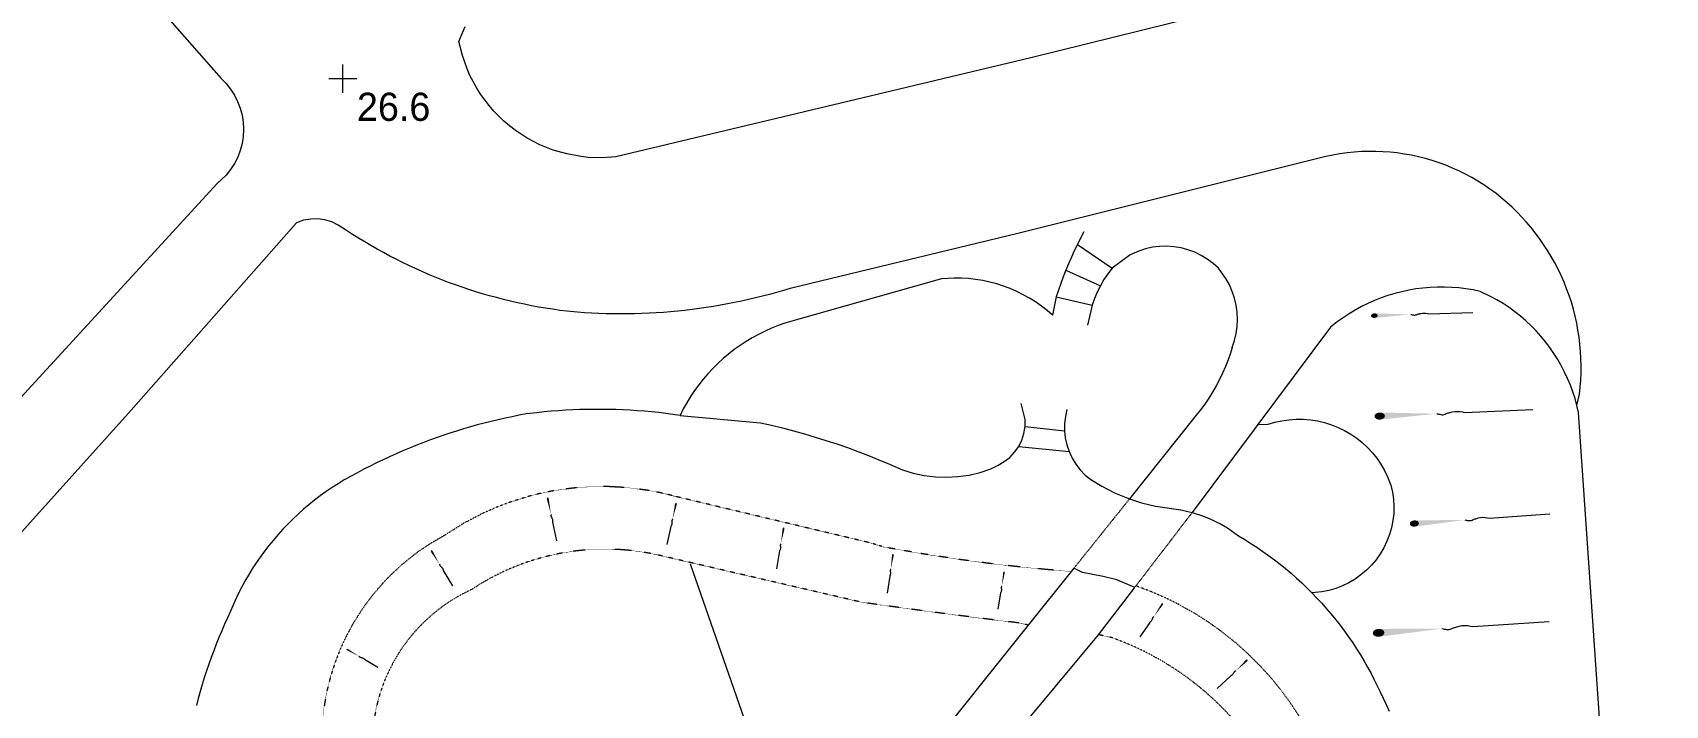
# Model space of a CAD drawing. Header units: millimetres. Extents: x 833924389 to 835767163, y 817400000 to 818811854.
# Drawn here: x 835519440 to 835577308, y 817958570 to 817982408 of the extents above; entities that cross this region are included whole.
import ezdxf
from ezdxf.enums import TextEntityAlignment as Align

# ---------------------------------------------------------------- set-up
doc = ezdxf.new("R2010")
doc.units = ezdxf.units.MM
doc.header["$LTSCALE"] = 10
doc.header["$MEASUREMENT"] = 0
doc.linetypes.add('11SW4B$1$DGN Style 5', pattern=[1.174922, 0.503538, -0.671384])
doc.layers.add('01_Base_Plan', color=5, linetype='Continuous', lineweight=5)
doc.styles.add('11SW4B$0$Style-ENGINEERING', font='ENGINEERING.shx')

# ---------------------------------------------------------------- blocks, each defined once
blk = doc.blocks.new('11SW4B$0$SPOTHT')
at = {"layer": '01_Base_Plan', "linetype": 'Continuous', "lineweight": 13}
for p, q in [((-0.5, 0), (0.5, 0)), ((0, -0.5), (0, 0.5))]:
    blk.add_line(p, q, dxfattribs=at)

msp = doc.modelspace()

# ---------------------------------------------------------------- hatches: boundary and pattern name
at = {"layer": '01_Base_Plan', "linetype": 'Continuous'}
h = msp.add_hatch(color=256, dxfattribs=at)
edge = h.paths.add_edge_path()
edge.add_ellipse((835566994, 817972379), major_axis=(119, 4), ratio=0.683333, start_angle=0, end_angle=360)
h = msp.add_hatch(color=256, dxfattribs=at)
edge = h.paths.add_edge_path()
edge.add_ellipse((835567185, 817968820), major_axis=(185, 8), ratio=0.683333, start_angle=0, end_angle=360)
h = msp.add_hatch(color=256, dxfattribs=at)
edge = h.paths.add_edge_path()
edge.add_ellipse((835537698, 817965887), major_axis=(10.4, -50.5), ratio=0.683333, start_angle=0, end_angle=360)
h = msp.add_hatch(color=256, dxfattribs=at)
edge = h.paths.add_edge_path()
edge.add_ellipse((835542239, 817965701), major_axis=(-10.8, -48.6), ratio=0.683333, start_angle=0, end_angle=360)
h = msp.add_hatch(color=256, dxfattribs=at)
edge = h.paths.add_edge_path()
edge.add_ellipse((835546054, 817964827), major_axis=(-8.6, -48.4), ratio=0.683333, start_angle=0, end_angle=360)
h = msp.add_hatch(color=256, dxfattribs=at)
edge = h.paths.add_edge_path()
edge.add_ellipse((835568413, 817965012), major_axis=(163, 12), ratio=0.683333, start_angle=0, end_angle=360)
h = msp.add_hatch(color=256, dxfattribs=at)
edge = h.paths.add_edge_path()
edge.add_ellipse((835533588, 817964021), major_axis=(25.1, -41.2), ratio=0.683333, start_angle=0, end_angle=360)
h = msp.add_hatch(color=256, dxfattribs=at)
edge = h.paths.add_edge_path()
edge.add_ellipse((835549930, 817963892), major_axis=(-7, -45.7), ratio=0.683333, start_angle=0, end_angle=360)
h = msp.add_hatch(color=256, dxfattribs=at)
edge = h.paths.add_edge_path()
edge.add_ellipse((835553868, 817963269), major_axis=(-7.3, -43.7), ratio=0.683333, start_angle=0, end_angle=360)
h = msp.add_hatch(color=256, dxfattribs=at)
edge = h.paths.add_edge_path()
edge.add_ellipse((835559473, 817962148), major_axis=(-26.7, -39.2), ratio=0.683333, start_angle=0, end_angle=360)
h = msp.add_hatch(color=256, dxfattribs=at)
edge = h.paths.add_edge_path()
edge.add_ellipse((835567143, 817961139), major_axis=(205, 14), ratio=0.683333, start_angle=0, end_angle=360)
h = msp.add_hatch(color=256, dxfattribs=at)
edge = h.paths.add_edge_path()
edge.add_ellipse((835530599, 817960542), major_axis=(36.7, -21), ratio=0.683333, start_angle=0, end_angle=360)
h = msp.add_hatch(color=256, dxfattribs=at)
edge = h.paths.add_edge_path()
edge.add_ellipse((835562465, 817960154), major_axis=(-35.2, -33.5), ratio=0.683333, start_angle=0, end_angle=360)

# ---------------------------------------------------------------- linework, layer by layer
for p, q in [((835556467, 817974899), (835557698, 817974065)), ((835558343, 817974537), (835557698, 817974065)), ((835556059, 817973986), (835557285, 817973440)), ((835555713, 817973048), (835555590, 817972397)), ((835555713, 817973048), (835556992, 817972751)), ((835556992, 817972751), (835556833, 817972046)), ((835568923, 817972443), (835570483, 817972495)), ((835565437, 817971966), (835562869, 817968527)), ((835570188, 817968946), (835572616, 817969048)), ((835554615, 817968451), (835556014, 817968300)), ((835554388, 817967743), (835556178, 817967561)), ((835571069, 817965203), (835573215, 817965358)), ((835537868, 817965065), (835538005, 817964401)), ((835542063, 817964910), (835541921, 817964270)), ((835545913, 817964039), (835545799, 817963402)), ((835533995, 817963351), (835534325, 817962809)), ((835542748, 817963582), (835545076, 817956907)), ((835549816, 817963148), (835549723, 817962547)), ((835553749, 817962557), (835553653, 817961981)), ((835559038, 817961510), (835558686, 817960994)), ((835570486, 817961361), (835573188, 817961541)), ((835531197, 817960200), (835531680, 817959924)), ((835561891, 817959609), (835561428, 817959169))]:
    msp.add_line(p, q, dxfattribs=at)
at = {"layer": '01_Base_Plan', "linetype": '11SW4B$1$DGN Style 5'}
msp.add_line((835558318, 817965886), (835556345, 817963428), dxfattribs=at)
at = {"layer": '01_Base_Plan', "linetype": 'Continuous', "flags": 128}
for points in [[(835519197, 817988663), (835526116, 817980787), (835526295, 817980607), (835526454, 817980409), (835526592, 817980196), (835526706, 817979970), (835526797, 817979733), (835526862, 817979488), (835526902, 817979237), (835526915, 817978984), (835526902, 817978731), (835526863, 817978481), (835526798, 817978235), (835526707, 817977998), (835526593, 817977772), (835526456, 817977558), (835526297, 817977360), (835525976, 817977059), (835514156, 817964185)], [(835569549, 817985164), (835554816, 817981520), (835540111, 817978002), (835539637, 817977972), (835539129, 817977988), (835538876, 817978015), (835538375, 817978108), (835537887, 817978249), (835537648, 817978338), (835537415, 817978438), (835536964, 817978674), (835536539, 817978953), (835536338, 817979108), (835536145, 817979272), (835535784, 817979630), (835535618, 817979822), (835535315, 817980229), (835535179, 817980443), (835534940, 817980891), (835534838, 817981123), (835534670, 817981602), (835534550, 817982094), (835534764, 817982631)], [(835574173, 817969193), (835574263, 817969593), (835574291, 817969845), (835574310, 817970098), (835574320, 817970352), (835574323, 817970605), (835574317, 817970859), (835574303, 817971112), (835574281, 817971365), (835574250, 817971617), (835574211, 817971867), (835574165, 817972116), (835574110, 817972364), (835574047, 817972610), (835573976, 817972853), (835573897, 817973094), (835573810, 817973333), (835573716, 817973568), (835573614, 817973801), (835573504, 817974029), (835573387, 817974255), (835573263, 817974476), (835573131, 817974693), (835572993, 817974906), (835572848, 817975114), (835572696, 817975317), (835572537, 817975516), (835572372, 817975709), (835572058, 817976045), (835571876, 817976223), (835571688, 817976394), (835571494, 817976558), (835571295, 817976716), (835571090, 817976866), (835570880, 817977009), (835570665, 817977145), (835570446, 817977273), (835570222, 817977394), (835569994, 817977506), (835569762, 817977611), (835569527, 817977707), (835569288, 817977795), (835569046, 817977875), (835568802, 817977946), (835568555, 817978008), (835568307, 817978062), (835568056, 817978107), (835567804, 817978143), (835567551, 817978171), (835567297, 817978189), (835567043, 817978199), (835566789, 817978200), (835566534, 817978192), (835566280, 817978175), (835566027, 817978149), (835565775, 817978114), (835565524, 817978071), (835565275, 817978019), (835564945, 817977935), (835554362, 817975286), (835546291, 817973341), (835546048, 817973268), (835545803, 817973197), (835545558, 817973130), (835545311, 817973066), (835545064, 817973005), (835544816, 817972947), (835544568, 817972892), (835544319, 817972840), (835544069, 817972792), (835543818, 817972746), (835543567, 817972704), (835543316, 817972665), (835543064, 817972628), (835542811, 817972596), (835542559, 817972566), (835542305, 817972539), (835542052, 817972516), (835541798, 817972496), (835541544, 817972479), (835541290, 817972465), (835541036, 817972454), (835540781, 817972447), (835540527, 817972443), (835540272, 817972441), (835540018, 817972443), (835539763, 817972449), (835539509, 817972457), (835539255, 817972469), (835539001, 817972484), (835538747, 817972502), (835538376, 817972534), (835538123, 817972567), (835537871, 817972603), (835537620, 817972642), (835537369, 817972685), (835537119, 817972732), (835536869, 817972782), (835536621, 817972835), (835536373, 817972892), (835536125, 817972953), (835535879, 817973017), (835535634, 817973084), (835535389, 817973154), (835535146, 817973228), (835534904, 817973306), (835534662, 817973387), (835534422, 817973471), (835534183, 817973558), (835533946, 817973649), (835533709, 817973743), (835533474, 817973840), (835533241, 817973941), (835533009, 817974045), (835532778, 817974152), (835532549, 817974262), (835532321, 817974376), (835532095, 817974492), (835531871, 817974612), (835531648, 817974735), (835531427, 817974861), (835531208, 817974990), (835530991, 817975122), (835530776, 817975257), (835530562, 817975395), (835530272, 817975590), (835530043, 817975700), (835529800, 817975773), (835529548, 817975808), (835529294, 817975804), (835529043, 817975760), (835528796, 817975674), (835522932, 817969033), (835516731, 817962146)], [(835556692, 817975345), (835556578, 817975123), (835556467, 817974899)], [(835556467, 817974899), (835556359, 817974674), (835556256, 817974446), (835556156, 817974217), (835556059, 817973986), (835555967, 817973754), (835555878, 817973520), (835555794, 817973285), (835555713, 817973048)], [(835561959, 817971255), (835562039, 817971496), (835562096, 817971743), (835562131, 817971994), (835562143, 817972248), (835562131, 817972501), (835562096, 817972752), (835562038, 817972999), (835561958, 817973239), (835561856, 817973472), (835561733, 817973694), (835561465, 817974058), (835561277, 817974229), (835561073, 817974381), (835560856, 817974513), (835560627, 817974624), (835560389, 817974712), (835560143, 817974778), (835559892, 817974820), (835559638, 817974837), (835559384, 817974831), (835559131, 817974801), (835558883, 817974746), (835558641, 817974669), (835558343, 817974537)], [(835557698, 817974065), (835557548, 817973865), (835557410, 817973657), (835557285, 817973440), (835557174, 817973216), (835557076, 817972986), (835556992, 817972751)], [(835555590, 817972397), (835555397, 817972562), (835555196, 817972718), (835554988, 817972863), (835554772, 817972998), (835554550, 817973122), (835554322, 817973235), (835554089, 817973336), (835553851, 817973426), (835553609, 817973503), (835553363, 817973568), (835553114, 817973621), (835552863, 817973662), (835552610, 817973690), (835552356, 817973705), (835552101, 817973708), (835551647, 817973681), (835546595, 817972250), (835546349, 817972185), (835546105, 817972110), (835545865, 817972026), (835545629, 817971932), (835545397, 817971828), (835545168, 817971715), (835544945, 817971594), (835544727, 817971463), (835544514, 817971324), (835544307, 817971176), (835544106, 817971020), (835543912, 817970856), (835543724, 817970685), (835543544, 817970506), (835543371, 817970320), (835543205, 817970127), (835543048, 817969928), (835542898, 817969722), (835542757, 817969511), (835542625, 817969294), (835542501, 817969072), (835542387, 817968845), (835542135, 817968881), (835541882, 817968913), (835541630, 817968943), (835541376, 817968969), (835541123, 817968991), (835540869, 817969011), (835540615, 817969027), (835540361, 817969040), (835540107, 817969050), (835539852, 817969056), (835539598, 817969059), (835539343, 817969059), (835539089, 817969055), (835538834, 817969049), (835538580, 817969039), (835538326, 817969026), (835538072, 817969009), (835537818, 817968989), (835537564, 817968966), (835537311, 817968940), (835536937, 817968895), (835536687, 817968849), (835536437, 817968799), (835536188, 817968747), (835535940, 817968691), (835535692, 817968632), (835535445, 817968570), (835535199, 817968505), (835534954, 817968437), (835534710, 817968365), (835534466, 817968291), (835534224, 817968213), (835533982, 817968133), (835533742, 817968049), (835533503, 817967963), (835533265, 817967873), (835533027, 817967781), (835532792, 817967685), (835532557, 817967586), (835532324, 817967485), (835532092, 817967381), (835531861, 817967273), (835531632, 817967163), (835531404, 817967050), (835531177, 817966934), (835530926, 817966801), (835530702, 817966681), (835530481, 817966555), (835530264, 817966423), (835530050, 817966285), (835529840, 817966142), (835529633, 817965994), (835529431, 817965840), (835529233, 817965680), (835529039, 817965516), (835528849, 817965346), (835528664, 817965172), (835528484, 817964993), (835528309, 817964809), (835528138, 817964621), (835527973, 817964428), (835527812, 817964231), (835527657, 817964029), (835527508, 817963824), (835527364, 817963615), (835527225, 817963402), (835527092, 817963186), (835526965, 817962966), (835526844, 817962743), (835526729, 817962517), (835526619, 817962287), (835526453, 817961905), (835526346, 817961675), (835526241, 817961444), (835526140, 817961211), (835526042, 817960977), (835525947, 817960742), (835525856, 817960505), (835525768, 817960267), (835525683, 817960027), (835525602, 817959787), (835525524, 817959545), (835525450, 817959303), (835525379, 817959059), (835525311, 817958815), (835525247, 817958569)], [(835577308, 817924108), (835574229, 817968946), (835574173, 817969193), (835574106, 817969438), (835574029, 817969679), (835573941, 817969917), (835573844, 817970152), (835573737, 817970382), (835573620, 817970607), (835573494, 817970827), (835573358, 817971042), (835573214, 817971250), (835573060, 817971453), (835572899, 817971649), (835572729, 817971837), (835572551, 817972019), (835572366, 817972193), (835572174, 817972359), (835571975, 817972517), (835571769, 817972666), (835571557, 817972806), (835571339, 817972938), (835571116, 817973060), (835570741, 817973239), (835570491, 817973290), (835570240, 817973331), (835569987, 817973361), (835569734, 817973381), (835569479, 817973391), (835569225, 817973390), (835568971, 817973378), (835568717, 817973356), (835568465, 817973324), (835568214, 817973281), (835567965, 817973227), (835567718, 817973164), (835567475, 817973090), (835567234, 817973007), (835566998, 817972913), (835566765, 817972810), (835566537, 817972698), (835566314, 817972576), (835566096, 817972444), (835565883, 817972305), (835565677, 817972156), (835565437, 817971966)], [(835568291, 817972422), (835568315, 817972417), (835568339, 817972412), (835568363, 817972408), (835568386, 817972403), (835568410, 817972398), (835568434, 817972397), (835568458, 817972403), (835568481, 817972412), (835568504, 817972422), (835568528, 817972430), (835568551, 817972436), (835568575, 817972442), (835568598, 817972449), (835568622, 817972455), (835568646, 817972461), (835568700, 817972470), (835568760, 817972471), (835568819, 817972465), (835568875, 817972455), (835568923, 817972443)], [(835561959, 817971255), (835561893, 817971054), (835561809, 817970814), (835561716, 817970578), (835561615, 817970345), (835561505, 817970116), (835561387, 817969892), (835561261, 817969671), (835561126, 817969456), (835560984, 817969245), (835560834, 817969040), (835560634, 817968790), (835558318, 817965886)], [(835542387, 817968845), (835545241, 817968582), (835545631, 817968493), (835546020, 817968399), (835546407, 817968298), (835546792, 817968191), (835547176, 817968078), (835547558, 817967959), (835547938, 817967833), (835548316, 817967702), (835548691, 817967565), (835549065, 817967422), (835549436, 817967273), (835549805, 817967118), (835550267, 817966914), (835550649, 817966796), (835551040, 817966713), (835551437, 817966665), (835551837, 817966652), (835552236, 817966674), (835552632, 817966732), (835553021, 817966824), (835553400, 817966950), (835553657, 817967083)], [(835554615, 817968451), (835554618, 817968701), (835554480, 817969263)], [(835556098, 817969053), (835556042, 817968806), (835556014, 817968554), (835556014, 817968300)], [(835569204, 817968905), (835569242, 817968898), (835569279, 817968891), (835569316, 817968884), (835569353, 817968876), (835569391, 817968869), (835569428, 817968869), (835569464, 817968877), (835569501, 817968892), (835569537, 817968907), (835569573, 817968920), (835569610, 817968930), (835569646, 817968941), (835569683, 817968951), (835569719, 817968961), (835569756, 817968971), (835569841, 817968986), (835569933, 817968987), (835570027, 817968979), (835570114, 817968965), (835570188, 817968946)], [(835554388, 817967743), (835554499, 817967967), (835554576, 817968205), (835554615, 817968451)], [(835556014, 817968300), (835556041, 817968048), (835556096, 817967801), (835556178, 817967561)], [(835562869, 817968527), (835562734, 817968347), (835560538, 817965406)], [(835562869, 817968527), (835563225, 817968529), (835563469, 817968602), (835563717, 817968656), (835563969, 817968692), (835564223, 817968709), (835564477, 817968708), (835564731, 817968687), (835564982, 817968648), (835565230, 817968591), (835565473, 817968515), (835565710, 817968421), (835565938, 817968311), (835566158, 817968183), (835566368, 817968040), (835566567, 817967882), (835566753, 817967709), (835566926, 817967523), (835567085, 817967325), (835567228, 817967115), (835567355, 817966896), (835567466, 817966667), (835567580, 817966371), (835567636, 817966124), (835567672, 817965872), (835567686, 817965619), (835567679, 817965366), (835567651, 817965114), (835567602, 817964865), (835567531, 817964621), (835567441, 817964384), (835567331, 817964156), (835567202, 817963937), (835567055, 817963730), (835566891, 817963535), (835566712, 817963356), (835566518, 817963191), (835566311, 817963044), (835566092, 817962914), (835565863, 817962804), (835565626, 817962712), (835565381, 817962641), (835565132, 817962591), (835564784, 817962555)], [(835553657, 817967083), (835553875, 817967205), (835554073, 817967358), (835554245, 817967539), (835554388, 817967743)], [(835556178, 817967561), (835556285, 817967331), (835556417, 817967114), (835556573, 817966913), (835556749, 817966731), (835556944, 817966568), (835557332, 817966334), (835557556, 817966214), (835557785, 817966102), (835558018, 817966000), (835558318, 817965886)], [(835558318, 817965886), (835558738, 817965750), (835558985, 817965687), (835559233, 817965633), (835559484, 817965589), (835559886, 817965539), (835560137, 817965500), (835560538, 817965406)], [(835560538, 817965406), (835560873, 817965301), (835561110, 817965208), (835561341, 817965102), (835561567, 817964984), (835561785, 817964854), (835562181, 817964572), (835562400, 817964443), (835562616, 817964308), (835562829, 817964170), (835563039, 817964027), (835563246, 817963880), (835563450, 817963728), (835563651, 817963573), (835563848, 817963413), (835564043, 817963249), (835564234, 817963081), (835564421, 817962910), (835564604, 817962734), (835564784, 817962555)], [(835537812, 817965334), (835537812, 817965324), (835537812, 817965313), (835537811, 817965303), (835537811, 817965292), (835537811, 817965281), (835537812, 817965271), (835537816, 817965261), (835537822, 817965252), (835537828, 817965243), (835537833, 817965233), (835537837, 817965224), (835537842, 817965214), (835537846, 817965205), (835537851, 817965195), (835537855, 817965185), (835537863, 817965163), (835537868, 817965137), (835537870, 817965111), (835537870, 817965086), (835537868, 817965065)], [(835542121, 817965169), (835542116, 817965160), (835542112, 817965151), (835542107, 817965141), (835542103, 817965132), (835542099, 817965123), (835542096, 817965113), (835542096, 817965103), (835542097, 817965093), (835542098, 817965082), (835542099, 817965072), (835542099, 817965062), (835542099, 817965051), (835542099, 817965041), (835542100, 817965031), (835542100, 817965021), (835542098, 817964998), (835542092, 817964973), (835542083, 817964950), (835542073, 817964928), (835542063, 817964910)], [(835570199, 817965140), (835570232, 817965135), (835570265, 817965130), (835570298, 817965125), (835570331, 817965119), (835570365, 817965114), (835570397, 817965114), (835570430, 817965123), (835570461, 817965137), (835570493, 817965152), (835570525, 817965164), (835570557, 817965174), (835570589, 817965184), (835570621, 817965194), (835570653, 817965204), (835570685, 817965214), (835570760, 817965229), (835570842, 817965233), (835570925, 817965228), (835571003, 817965218), (835571069, 817965203)], [(835545959, 817964297), (835545955, 817964288), (835545951, 817964278), (835545947, 817964269), (835545943, 817964260), (835545939, 817964251), (835545937, 817964241), (835545937, 817964231), (835545939, 817964221), (835545941, 817964210), (835545942, 817964200), (835545942, 817964190), (835545943, 817964180), (835545943, 817964170), (835545944, 817964160), (835545944, 817964150), (835545943, 817964127), (835545938, 817964103), (835545931, 817964079), (835545922, 817964057), (835545913, 817964039)], [(835533862, 817963571), (835533865, 817963561), (835533868, 817963552), (835533871, 817963542), (835533874, 817963533), (835533877, 817963523), (835533882, 817963515), (835533888, 817963508), (835533896, 817963501), (835533904, 817963495), (835533912, 817963488), (835533919, 817963481), (835533926, 817963474), (835533933, 817963467), (835533940, 817963460), (835533947, 817963453), (835533961, 817963435), (835533973, 817963414), (835533983, 817963392), (835533990, 817963370), (835533995, 817963351)], [(835549853, 817963392), (835549850, 817963383), (835549846, 817963374), (835549843, 817963365), (835549839, 817963356), (835549836, 817963348), (835549834, 817963339), (835549834, 817963329), (835549836, 817963319), (835549838, 817963310), (835549839, 817963300), (835549840, 817963291), (835549841, 817963281), (835549841, 817963272), (835549842, 817963262), (835549843, 817963253), (835549842, 817963231), (835549838, 817963209), (835549832, 817963186), (835549824, 817963165), (835549816, 817963148)], [(835552700, 817955641), (835557216, 817961073), (835558501, 817962750), (835557872, 817963014), (835557379, 817963139), (835556649, 817963282), (835556345, 817963428), (835556251, 817963311), (835554730, 817961410), (835551007, 817956755)], [(835553788, 817962790), (835553784, 817962781), (835553781, 817962773), (835553777, 817962765), (835553774, 817962756), (835553770, 817962748), (835553768, 817962739), (835553768, 817962730), (835553770, 817962721), (835553772, 817962712), (835553773, 817962702), (835553774, 817962693), (835553774, 817962684), (835553775, 817962675), (835553776, 817962666), (835553776, 817962657), (835553775, 817962636), (835553771, 817962614), (835553765, 817962593), (835553757, 817962573), (835553749, 817962557)], [(835564784, 817962555), (835564961, 817962372), (835565133, 817962185), (835565301, 817961995), (835565466, 817961802), (835565626, 817961605), (835565782, 817961405), (835565935, 817961202), (835566082, 817960995), (835566226, 817960786), (835566365, 817960573), (835566500, 817960358), (835566630, 817960140), (835566756, 817959920), (835566877, 817959697), (835566993, 817959471), (835567195, 817959050), (835567307, 817958823), (835567417, 817958594), (835567522, 817958363)], [(835559181, 817961719), (835559173, 817961713), (835559166, 817961706), (835559159, 817961699), (835559152, 817961693), (835559145, 817961686), (835559139, 817961679), (835559135, 817961670), (835559132, 817961660), (835559130, 817961650), (835559127, 817961641), (835559124, 817961632), (835559120, 817961623), (835559116, 817961614), (835559113, 817961604), (835559109, 817961595), (835559099, 817961576), (835559086, 817961556), (835559070, 817961538), (835559053, 817961523), (835559038, 817961510)], [(835569391, 817961288), (835569432, 817961281), (835569474, 817961274), (835569516, 817961267), (835569557, 817961260), (835569599, 817961254), (835569640, 817961254), (835569681, 817961264), (835569721, 817961281), (835569761, 817961300), (835569801, 817961315), (835569842, 817961328), (835569882, 817961340), (835569923, 817961352), (835569963, 817961365), (835570003, 817961377), (835570098, 817961395), (835570201, 817961400), (835570305, 817961394), (835570403, 817961380), (835570486, 817961361)], [(835531001, 817960312), (835531007, 817960306), (835531014, 817960300), (835531020, 817960294), (835531027, 817960288), (835531033, 817960282), (835531040, 817960277), (835531048, 817960275), (835531057, 817960273), (835531066, 817960272), (835531075, 817960270), (835531083, 817960267), (835531091, 817960265), (835531099, 817960262), (835531108, 817960260), (835531116, 817960257), (835531134, 817960250), (835531153, 817960239), (835531170, 817960226), (835531185, 817960212), (835531197, 817960200)], [(835562079, 817959788), (835562070, 817959783), (835562062, 817959778), (835562053, 817959773), (835562045, 817959768), (835562036, 817959763), (835562029, 817959756), (835562023, 817959748), (835562018, 817959739), (835562014, 817959730), (835562009, 817959721), (835562003, 817959713), (835561998, 817959704), (835561992, 817959696), (835561987, 817959688), (835561981, 817959679), (835561967, 817959662), (835561949, 817959645), (835561929, 817959631), (835561909, 817959619), (835561891, 817959609)]]:
    msp.add_lwpolyline(points, dxfattribs=at)
at = {"layer": '01_Base_Plan', "linetype": '11SW4B$1$DGN Style 5', "flags": 128}
for points in [[(835556272, 817963309), (835556251, 817963311), (835555381, 817963382), (835554367, 817963481), (835553356, 817963597), (835552347, 817963730), (835551089, 817963921), (835549835, 817964138), (835549585, 817964185), (835549159, 817964318), (835542320, 817965948), (835541828, 817966075), (835541329, 817966176), (835540573, 817966279), (835539810, 817966323), (835539301, 817966320), (835538793, 817966291), (835538036, 817966197), (835537535, 817966102), (835537041, 817965982), (835536312, 817965754), (835535838, 817965571), (835535373, 817965364), (835534697, 817965009), (835534035, 817964591), (835533594, 817964337), (835533170, 817964057), (835532964, 817963907), (835532568, 817963589), (835532192, 817963247), (835532012, 817963067), (835531838, 817962882), (835531507, 817962497), (835531200, 817962092), (835531056, 817961882), (835530788, 817961451), (835530548, 817961004), (835530438, 817960775), (835530335, 817960543), (835530151, 817960070), (835529997, 817959586), (835529873, 817959094), (835529780, 817958596), (835529717, 817958092), (835529696, 817957814), (835529555, 817957066), (835529483, 817956564), (835529427, 817956059), (835529390, 817955554), (835529369, 817955047), (835529371, 817954286), (835529395, 817953779), (835529436, 817953273), (835529529, 817952518), (835529662, 817951769), (835529772, 817951274), (835529898, 817950783), (835530075, 817950191), (835530460, 817949252), (835530673, 817948792), (835531018, 817948113), (835531392, 817947450), (835531794, 817946803), (835532078, 817946383), (835532527, 817945767), (835532841, 817945368), (835533335, 817944786), (835534559, 817942702), (835537683, 817936945), (835537938, 817936506), (835538212, 817936079), (835538504, 817935663), (835538975, 817935065), (835539484, 817934498), (835539843, 817934139), (835540217, 817933795), (835540606, 817933468), (835541214, 817933009), (835541636, 817932725), (835542070, 817932459), (835542740, 817932097), (835543200, 817931879), (835543669, 817931681), (835544387, 817931422), (835544874, 817931276), (835545367, 817931150), (835546116, 817931002), (835546872, 817930902), (835547523, 817930855), (835548286, 817930874), (835548793, 817930918), (835549298, 817930987), (835549798, 817931082), (835550538, 817931270), (835551022, 817931425), (835551499, 817931605), (835551965, 817931808), (835552421, 817932034), (835553082, 817932414), (835553507, 817932695), (835553916, 817932996), (835554310, 817933318), (835554688, 817933658), (835555048, 817934017), (835555553, 817934588), (835555865, 817934988), (835556139, 817935376), (835557962, 817937495), (835559909, 817939841), (835561341, 817941624), (835562747, 817943427), (835563880, 817944918), (835564133, 817945358), (835564483, 817946034), (835564697, 817946495), (835564986, 817947199), (835565158, 817947677), (835565313, 817948160), (835565450, 817948648), (835565624, 817949389), (835565718, 817949888), (835565825, 817950641), (835565893, 817951399), (835565915, 817951906), (835565920, 817952413), (835565893, 817953174), (835565853, 817953679), (835565759, 817954434), (835565604, 817955283), (835565457, 817955769), (835565196, 817956484), (835564886, 817957179), (835564653, 817957630), (835564266, 817958285), (835563983, 817958707), (835563681, 817959115), (835563361, 817959509), (835563023, 817959888), (835562484, 817960427), (835562105, 817960765), (835561508, 817961239), (835561092, 817961532), (835560664, 817961805), (835559999, 817962178), (835559542, 817962401), (835559075, 817962603), (835558542, 817962803), (835558521, 817962811)], [(835560538, 817965406), (835558542, 817962803), (835558501, 817962750)], [(835554730, 817961410), (835554495, 817961477), (835554242, 817961508), (835553989, 817961539), (835553737, 817961570), (835553484, 817961601), (835553232, 817961633), (835552979, 817961664), (835552727, 817961696), (835552474, 817961729), (835552222, 817961761), (835551969, 817961794), (835551717, 817961826), (835551465, 817961860), (835551212, 817961893), (835550960, 817961926), (835550708, 817961960), (835550456, 817961994), (835550203, 817962029), (835549951, 817962063), (835549699, 817962098), (835549447, 817962133), (835549195, 817962168), (835548829, 817962219), (835541787, 817963854), (835541539, 817963911), (835541289, 817963961), (835541038, 817964003), (835540786, 817964038), (835540533, 817964066), (835540279, 817964086), (835540025, 817964098), (835539771, 817964103), (835539516, 817964100), (835539262, 817964090), (835539008, 817964072), (835538755, 817964047), (835538502, 817964014), (835538251, 817963974), (835538001, 817963926), (835537753, 817963871), (835537506, 817963809), (835537261, 817963739), (835537018, 817963662), (835536778, 817963578), (835536541, 817963486), (835536306, 817963388), (835536074, 817963283), (835535846, 817963171), (835535621, 817963052), (835535400, 817962927), (835534983, 817962666), (835534754, 817962555), (835534530, 817962434), (835534311, 817962304), (835534099, 817962164), (835533892, 817962016), (835533692, 817961860), (835533498, 817961695), (835533312, 817961522), (835533133, 817961341), (835532962, 817961153), (835532799, 817960959), (835532644, 817960757), (835532498, 817960549), (835532362, 817960335), (835532234, 817960116), (835532115, 817959891), (835532007, 817959662), (835531908, 817959428), (835531819, 817959190), (835531740, 817958949), (835531672, 817958705), (835531614, 817958458), (835531566, 817958209), (835531529, 817957958), (835531502, 817957696), (835531436, 817957451), (835531375, 817957205), (835531320, 817956957), (835531270, 817956708), (835531227, 817956458), (835531188, 817956207), (835531156, 817955956), (835531128, 817955704), (835531107, 817955451), (835531091, 817955198), (835531081, 817954944), (835531077, 817954691), (835531078, 817954437), (835531085, 817954183), (835531098, 817953930), (835531116, 817953677), (835531140, 817953425), (835531170, 817953173), (835531206, 817952922), (835531247, 817952671), (835531293, 817952422), (835531345, 817952174), (835531403, 817951927), (835531466, 817951681), (835531535, 817951437), (835531650, 817951068), (835531756, 817950838), (835531866, 817950609), (835531978, 817950381), (835532093, 817950155), (835532211, 817949930), (835532331, 817949707), (835532455, 817949485), (835532581, 817949265), (835532710, 817949046), (835532841, 817948829), (835532976, 817948614), (835533113, 817948400), (835533252, 817948188), (835533395, 817947978), (835533471, 817947869), (835533540, 817947770), (835533687, 817947563), (835533838, 817947359), (835533990, 817947156), (835534145, 817946955), (835534303, 817946756), (835534463, 817946559), (835534626, 817946364), (835534791, 817946171), (835535017, 817945915), (835538842, 817939142), (835539491, 817937994), (835539626, 817937780), (835539766, 817937568), (835539912, 817937360), (835540062, 817937155), (835540216, 817936954), (835540375, 817936756), (835540539, 817936562), (835540707, 817936371), (835540879, 817936184), (835541056, 817936002), (835541236, 817935823), (835541421, 817935649), (835541610, 817935479), (835541802, 817935313), (835541999, 817935152), (835542199, 817934995), (835542402, 817934843), (835542609, 817934695), (835542819, 817934552), (835543033, 817934414), (835543249, 817934281), (835543469, 817934153), (835543691, 817934030), (835543916, 817933911), (835544144, 817933798), (835544374, 817933691), (835544607, 817933588), (835544842, 817933491), (835545080, 817933399), (835545319, 817933313), (835545560, 817933232), (835545803, 817933157), (835546048, 817933087), (835546294, 817933022), (835546541, 817932964), (835546790, 817932911), (835547040, 817932863), (835547291, 817932822), (835547569, 817932782), (835547822, 817932806), (835548075, 817932836), (835548327, 817932872), (835548578, 817932916), (835548827, 817932966), (835549076, 817933022), (835549322, 817933085), (835549567, 817933155), (835549810, 817933231), (835550050, 817933314), (835550289, 817933403), (835550525, 817933498), (835550758, 817933599), (835550989, 817933707), (835551216, 817933821), (835551441, 817933940), (835551662, 817934066), (835551880, 817934197), (835552094, 817934335), (835552304, 817934477), (835552511, 817934626), (835552714, 817934779), (835552912, 817934938), (835553106, 817935103), (835553296, 817935272), (835553481, 817935446), (835553661, 817935626), (835553836, 817935810), (835554007, 817935998), (835554172, 817936191), (835554332, 817936388), (835554487, 817936590), (835554644, 817936807), (835554819, 817936991), (835554993, 817937176), (835555166, 817937362), (835555339, 817937548), (835555511, 817937735), (835555683, 817937923), (835555854, 817938111), (835556025, 817938299), (835556194, 817938488), (835556364, 817938678), (835556532, 817938868), (835556701, 817939058), (835556868, 817939249), (835557035, 817939441), (835557201, 817939633), (835557367, 817939826), (835557532, 817940019), (835557696, 817940213), (835557860, 817940407), (835558023, 817940602), (835558186, 817940797), (835558348, 817940993), (835558509, 817941189), (835558670, 817941386), (835558830, 817941583), (835558989, 817941781), (835559148, 817941979), (835559307, 817942178), (835559464, 817942377), (835559621, 817942577), (835559777, 817942777), (835559933, 817942978), (835560088, 817943179), (835560243, 817943381), (835560396, 817943583), (835560550, 817943786), (835560702, 817943989), (835560854, 817944193), (835561005, 817944397), (835561156, 817944601), (835561306, 817944807), (835561455, 817945012), (835561604, 817945218), (835561752, 817945425), (835561899, 817945631), (835562045, 817945839), (835562280, 817946173), (835562429, 817946378), (835562572, 817946588), (835562711, 817946801), (835562844, 817947017), (835562972, 817947236), (835563094, 817947459), (835563210, 817947685), (835563321, 817947913), (835563426, 817948144), (835563525, 817948378), (835563619, 817948614), (835563706, 817948852), (835563787, 817949092), (835563863, 817949335), (835563932, 817949579), (835563995, 817949825), (835564052, 817950072), (835564102, 817950321), (835564147, 817950570), (835564185, 817950821), (835564217, 817951073), (835564242, 817951325), (835564261, 817951578), (835564274, 817951832), (835564280, 817952085), (835564280, 817952339), (835564274, 817952592), (835564261, 817952846), (835564242, 817953099), (835564216, 817953351), (835564185, 817953602), (835564147, 817953853), (835564102, 817954103), (835564052, 817954352), (835563995, 817954599), (835563890, 817954993), (835563794, 817955228), (835563692, 817955460), (835563584, 817955690), (835563471, 817955917), (835563352, 817956141), (835563227, 817956362), (835563098, 817956580), (835562963, 817956795), (835562822, 817957007), (835562677, 817957215), (835562527, 817957420), (835562371, 817957620), (835562211, 817957817), (835562046, 817958010), (835561877, 817958199), (835561702, 817958384), (835561524, 817958565), (835561341, 817958741), (835561153, 817958913), (835560962, 817959080), (835560767, 817959242), (835560567, 817959399), (835560364, 817959552), (835560157, 817959700), (835559947, 817959842), (835559733, 817959980), (835559516, 817960112), (835559295, 817960239), (835559072, 817960361), (835558846, 817960477), (835558617, 817960587), (835558385, 817960692), (835558151, 817960791), (835557915, 817960885), (835557676, 817960973), (835557216, 817961073)]]:
    msp.add_lwpolyline(points, dxfattribs=at)
at = {"layer": '01_Base_Plan', "linetype": 'Continuous'}
for points in [[(835568291, 817972422), (835566991, 817972460), (835566996, 817972298)], [(835537812, 817965334), (835537732, 817965894), (835537663, 817965880)], [(835542121, 817965169), (835542272, 817965694), (835542206, 817965709)], [(835545959, 817964297), (835546087, 817964821), (835546021, 817964833)], [(835570199, 817965140), (835568405, 817965123), (835568421, 817964900)], [(835533862, 817963571), (835533616, 817964038), (835533559, 817964004)], [(835549853, 817963392), (835549962, 817963887), (835549899, 817963897)], [(835553788, 817962790), (835553898, 817963264), (835553838, 817963274)], [(835559181, 817961719), (835559500, 817962130), (835559446, 817962167)]]:
    msp.add_solid(points, dxfattribs=at)
at = {"layer": '01_Base_Plan', "linetype": 'Continuous', "extrusion": (0, 0, -1)}
for points in [[(-835569204, 817968905), (-835567179, 817968946), (-835567190, 817968694)], [(-835569391, 817961288), (-835567133, 817961279), (-835567152, 817960998)], [(-835531001, 817960312), (-835530614, 817960567), (-835530585, 817960516)], [(-835562079, 817959788), (-835562488, 817960130), (-835562442, 817960178)]]:
    msp.add_solid(points, dxfattribs=at)

# ---------------------------------------------------------------- block references
at = {"layer": '01_Base_Plan', "linetype": 'Continuous', "xscale": 1000, "yscale": 1000, "zscale": 1000}
msp.add_blockref('11SW4B$0$SPOTHT', (835530433, 817980781, 26600), dxfattribs=at)

# ---------------------------------------------------------------- texts
at = {"layer": '01_Base_Plan', "linetype": 'Continuous', "style": '11SW4B$0$Style-ENGINEERING'}
msp.add_text('26.6', height=1000, dxfattribs=at).set_placement((835530933, 817980281, 26600), align=Align.TOP_LEFT)

doc.saveas('drawing.dxf')
